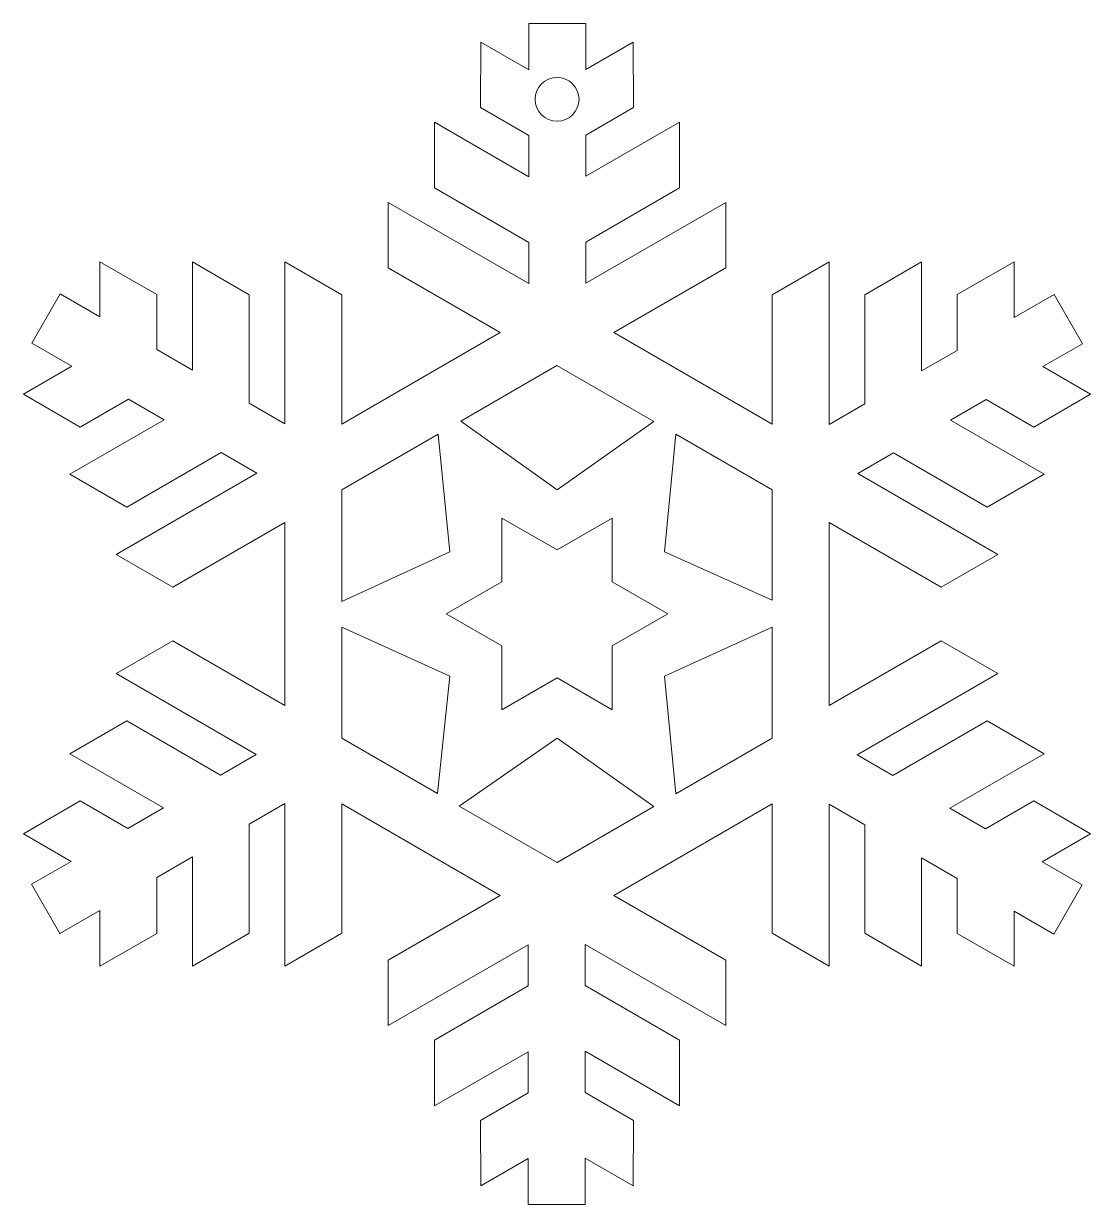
# Model space of a CAD drawing. Header units: millimetres. Extents: x -103 to 102, y -103 to 103.
# Drawn here: x -33.3 to -3.42, y 27.22 to 60.29 of the extents above; entities that cross this region are included whole.
import ezdxf

# ---------------------------------------------------------------- set-up
doc = ezdxf.new("R2010")
doc.units = ezdxf.units.MM
doc.header["$MEASUREMENT"] = 0
doc.layers.add('layer 1', color=7, linetype='Continuous')

msp = doc.modelspace()

# ---------------------------------------------------------------- linework, layer by layer
at = {"layer": 'layer 1', "color": 153, "lineweight": 9}
for points, knots in [([(-8.1457, 53.6112), (-8.1457, 53.6112), (-8.1457, 50.5579), (-8.1457, 50.5579), (-8.1457, 50.5579), (-8.1457, 50.5579), (-7.1461, 51.1351), (-7.1461, 51.1351), (-7.1461, 51.1351), (-7.1461, 51.1351), (-7.1461, 52.699), (-7.1461, 52.699), (-7.1461, 52.699), (-7.1461, 52.699), (-5.5532, 53.6112), (-5.5532, 53.6112), (-5.5532, 53.6112), (-5.5532, 53.6112), (-5.5532, 52.0546), (-5.5532, 52.0546), (-5.5532, 52.0546), (-5.5532, 52.0546), (-4.4328, 52.7016), (-4.4328, 52.7016), (-4.4328, 52.7016), (-4.4328, 52.7016), (-3.6364, 51.322), (-3.6364, 51.322), (-3.6364, 51.322), (-3.6364, 51.322), (-4.7476, 50.6804), (-4.7476, 50.6804), (-4.7476, 50.6804), (-4.7476, 50.6804), (-3.4178, 49.9128), (-3.4178, 49.9128), (-3.4178, 49.9128), (-3.4178, 49.9128), (-5.0041, 48.9893), (-5.0041, 48.9893), (-5.0041, 48.9893), (-5.0041, 48.9893), (-6.3405, 49.7609), (-6.3405, 49.7609), (-6.3405, 49.7609), (-6.3405, 49.7609), (-7.3403, 49.1836), (-7.3403, 49.1836), (-7.3403, 49.1836), (-7.3403, 49.1836), (-4.7141, 47.6674), (-4.7141, 47.6674), (-4.7141, 47.6674), (-4.7141, 47.6674), (-6.3046, 46.7465), (-6.3046, 46.7465), (-6.3046, 46.7465), (-6.3046, 46.7465), (-8.9331, 48.264), (-8.9331, 48.264), (-8.9331, 48.264), (-8.9331, 48.264), (-9.9327, 47.6867), (-9.9327, 47.6867), (-9.9327, 47.6867), (-9.9327, 47.6867), (-6.0104, 45.4222), (-6.0104, 45.4222), (-6.0104, 45.4222), (-6.0104, 45.4222), (-7.6008, 44.5012), (-7.6008, 44.5012), (-7.6008, 44.5012), (-7.6008, 44.5012), (-10.7372, 46.3119), (-10.7372, 46.3119), (-10.7372, 46.3119), (-10.7372, 46.3119), (-10.7372, 41.1935), (-10.7372, 41.1935), (-10.7372, 41.1935), (-10.7372, 41.1935), (-7.601, 43.0046), (-7.601, 43.0046), (-7.601, 43.0046), (-7.601, 43.0046), (-6.0104, 42.0836), (-6.0104, 42.0836), (-6.0104, 42.0836), (-6.0104, 42.0836), (-9.9509, 39.8085), (-9.9509, 39.8085), (-9.9509, 39.8085), (-9.9509, 39.8085), (-8.9511, 39.2313), (-8.9511, 39.2313), (-8.9511, 39.2313), (-8.9511, 39.2313), (-6.3046, 40.7592), (-6.3046, 40.7592), (-6.3046, 40.7592), (-6.3046, 40.7592), (-4.7141, 39.8383), (-4.7141, 39.8383), (-4.7141, 39.8383), (-4.7141, 39.8383), (-7.3583, 38.3116), (-7.3583, 38.3116), (-7.3583, 38.3116), (-7.3583, 38.3116), (-6.3585, 37.7345), (-6.3585, 37.7345), (-6.3585, 37.7345), (-6.3585, 37.7345), (-5.0041, 38.5164), (-5.0041, 38.5164), (-5.0041, 38.5164), (-5.0041, 38.5164), (-3.4178, 37.5931), (-3.4178, 37.5931), (-3.4178, 37.5931), (-3.4178, 37.5931), (-4.7656, 36.8148), (-4.7656, 36.8148), (-4.7656, 36.8148), (-4.7656, 36.8148), (-3.6454, 36.1681), (-3.6454, 36.1681), (-3.6454, 36.1681), (-3.6454, 36.1681), (-4.4419, 34.7886), (-4.4419, 34.7886), (-4.4419, 34.7886), (-4.4419, 34.7886), (-5.553, 35.4302), (-5.553, 35.4302), (-5.553, 35.4302), (-5.553, 35.4302), (-5.553, 33.8945), (-5.553, 33.8945), (-5.553, 33.8945), (-5.553, 33.8945), (-7.1459, 34.8068), (-7.1459, 34.8068), (-7.1459, 34.8068), (-7.1459, 34.8068), (-7.1459, 36.3498), (-7.1459, 36.3498), (-7.1459, 36.3498), (-7.1459, 36.3498), (-8.1456, 36.9269), (-8.1456, 36.9269), (-8.1456, 36.9269), (-8.1456, 36.9269), (-8.1456, 33.8945), (-8.1456, 33.8945), (-8.1456, 33.8945), (-8.1456, 33.8945), (-9.7386, 34.8115), (-9.7386, 34.8115), (-9.7386, 34.8115), (-9.7386, 34.8115), (-9.7386, 37.8466), (-9.7386, 37.8466), (-9.7386, 37.8466), (-9.7386, 37.8466), (-10.7382, 38.4237), (-10.7382, 38.4237), (-10.7382, 38.4237), (-10.7382, 38.4237), (-10.7382, 33.8945), (-10.7382, 33.8945), (-10.7382, 33.8945), (-10.7382, 33.8945), (-12.3312, 34.8115), (-12.3312, 34.8115), (-12.3312, 34.8115), (-12.3312, 34.8115), (-12.3312, 38.4329), (-12.3312, 38.4329), (-12.3312, 38.4329), (-12.3312, 38.4329), (-16.7639, 35.8736), (-16.7639, 35.8736), (-16.7639, 35.8736), (-16.7639, 35.8736), (-13.6274, 34.0632), (-13.6274, 34.0632), (-13.6274, 34.0632), (-13.6274, 34.0632), (-13.6295, 32.2252), (-13.6295, 32.2252), (-13.6295, 32.2252), (-13.6295, 32.2252), (-17.5701, 34.5002), (-17.5701, 34.5002), (-17.5701, 34.5002), (-17.5701, 34.5002), (-17.5701, 33.3459), (-17.5701, 33.3459), (-17.5701, 33.3459), (-17.5701, 33.3459), (-14.9236, 31.8179), (-14.9236, 31.8179), (-14.9236, 31.8179), (-14.9236, 31.8179), (-14.9258, 29.98), (-14.9258, 29.98), (-14.9258, 29.98), (-14.9258, 29.98), (-17.5701, 31.5066), (-17.5701, 31.5066), (-17.5701, 31.5066), (-17.5701, 31.5066), (-17.5701, 30.3522), (-17.5701, 30.3522), (-17.5701, 30.3522), (-17.5701, 30.3522), (-16.2157, 29.5702), (-16.2157, 29.5702), (-16.2157, 29.5702), (-16.2157, 29.5702), (-16.2222, 27.7347), (-16.2222, 27.7347), (-16.2222, 27.7347), (-16.2222, 27.7347), (-17.5701, 28.513), (-17.5701, 28.513), (-17.5701, 28.513), (-17.5701, 28.513), (-17.5701, 27.2194), (-17.5701, 27.2194), (-17.5701, 27.2194), (-17.5701, 27.2194), (-19.1629, 27.2194), (-19.1629, 27.2194), (-19.1629, 27.2194), (-19.1629, 27.2194), (-19.1629, 28.5024), (-19.1629, 28.5024), (-19.1629, 28.5024), (-19.1629, 28.5024), (-20.4929, 27.7346), (-20.4929, 27.7346), (-20.4929, 27.7346), (-20.4929, 27.7346), (-20.4992, 29.5702), (-20.4992, 29.5702), (-20.4992, 29.5702), (-20.4992, 29.5702), (-19.1629, 30.3416), (-19.1629, 30.3416), (-19.1629, 30.3416), (-19.1629, 30.3416), (-19.1629, 31.4961), (-19.1629, 31.4961), (-19.1629, 31.4961), (-19.1629, 31.4961), (-21.7891, 29.98), (-21.7891, 29.98), (-21.7891, 29.98), (-21.7891, 29.98), (-21.7913, 31.8179), (-21.7913, 31.8179), (-21.7913, 31.8179), (-21.7913, 31.8179), (-19.1629, 33.3355), (-19.1629, 33.3355), (-19.1629, 33.3355), (-19.1629, 33.3355), (-19.1629, 34.4898), (-19.1629, 34.4898), (-19.1629, 34.4898), (-19.1629, 34.4898), (-23.0854, 32.2252), (-23.0854, 32.2252), (-23.0854, 32.2252), (-23.0854, 32.2252), (-23.0876, 34.0632), (-23.0876, 34.0632), (-23.0876, 34.0632), (-23.0876, 34.0632), (-19.9515, 35.8738), (-19.9515, 35.8738), (-19.9515, 35.8738), (-19.9515, 35.8738), (-24.3842, 38.4331), (-24.3842, 38.4331), (-24.3842, 38.4331), (-24.3842, 38.4331), (-24.3839, 34.8115), (-24.3839, 34.8115), (-24.3839, 34.8115), (-24.3839, 34.8115), (-25.9767, 33.8945), (-25.9767, 33.8945), (-25.9767, 33.8945), (-25.9767, 33.8945), (-25.9767, 38.4446), (-25.9767, 38.4446), (-25.9767, 38.4446), (-25.9767, 38.4446), (-26.9765, 37.8675), (-26.9765, 37.8675), (-26.9765, 37.8675), (-26.9765, 37.8675), (-26.9765, 34.8115), (-26.9765, 34.8115), (-26.9765, 34.8115), (-26.9765, 34.8115), (-28.5692, 33.8945), (-28.5692, 33.8945), (-28.5692, 33.8945), (-28.5692, 33.8945), (-28.5694, 36.9479), (-28.5694, 36.9479), (-28.5694, 36.9479), (-28.5694, 36.9479), (-29.569, 36.3705), (-29.569, 36.3705), (-29.569, 36.3705), (-29.569, 36.3705), (-29.569, 34.8068), (-29.569, 34.8068), (-29.569, 34.8068), (-29.569, 34.8068), (-31.1618, 33.8945), (-31.1618, 33.8945), (-31.1618, 33.8945), (-31.1618, 33.8945), (-31.1618, 35.451), (-31.1618, 35.451), (-31.1618, 35.451), (-31.1618, 35.451), (-32.2821, 34.8042), (-32.2821, 34.8042), (-32.2821, 34.8042), (-32.2821, 34.8042), (-33.0785, 36.1836), (-33.0785, 36.1836), (-33.0785, 36.1836), (-33.0785, 36.1836), (-31.9674, 36.8252), (-31.9674, 36.8252), (-31.9674, 36.8252), (-31.9674, 36.8252), (-33.2972, 37.593), (-33.2972, 37.593), (-33.2972, 37.593), (-33.2972, 37.593), (-31.7107, 38.5162), (-31.7107, 38.5162), (-31.7107, 38.5162), (-31.7107, 38.5162), (-30.3745, 37.7448), (-30.3745, 37.7448), (-30.3745, 37.7448), (-30.3745, 37.7448), (-29.3748, 38.322), (-29.3748, 38.322), (-29.3748, 38.322), (-29.3748, 38.322), (-32.001, 39.8381), (-32.001, 39.8381), (-32.001, 39.8381), (-32.001, 39.8381), (-30.4103, 40.7592), (-30.4103, 40.7592), (-30.4103, 40.7592), (-30.4103, 40.7592), (-27.7819, 39.2418), (-27.7819, 39.2418), (-27.7819, 39.2418), (-27.7819, 39.2418), (-26.7821, 39.8189), (-26.7821, 39.8189), (-26.7821, 39.8189), (-26.7821, 39.8189), (-30.7046, 42.0835), (-30.7046, 42.0835), (-30.7046, 42.0835), (-30.7046, 42.0835), (-29.1141, 43.0044), (-29.1141, 43.0044), (-29.1141, 43.0044), (-29.1141, 43.0044), (-25.9778, 41.1939), (-25.9778, 41.1939), (-25.9778, 41.1939), (-25.9778, 41.1939), (-25.9778, 46.3121), (-25.9778, 46.3121), (-25.9778, 46.3121), (-25.9778, 46.3121), (-29.1139, 44.5011), (-29.1139, 44.5011), (-29.1139, 44.5011), (-29.1139, 44.5011), (-30.7046, 45.422), (-30.7046, 45.422), (-30.7046, 45.422), (-30.7046, 45.422), (-26.764, 47.697), (-26.764, 47.697), (-26.764, 47.697), (-26.764, 47.697), (-27.7637, 48.2743), (-27.7637, 48.2743), (-27.7637, 48.2743), (-27.7637, 48.2743), (-30.4103, 46.7463), (-30.4103, 46.7463), (-30.4103, 46.7463), (-30.4103, 46.7463), (-32.001, 47.6672), (-32.001, 47.6672), (-32.001, 47.6672), (-32.001, 47.6672), (-29.3566, 49.194), (-29.3566, 49.194), (-29.3566, 49.194), (-29.3566, 49.194), (-30.3564, 49.7711), (-30.3564, 49.7711), (-30.3564, 49.7711), (-30.3564, 49.7711), (-31.7107, 48.9891), (-31.7107, 48.9891), (-31.7107, 48.9891), (-31.7107, 48.9891), (-33.2972, 49.9126), (-33.2972, 49.9126), (-33.2972, 49.9126), (-33.2972, 49.9126), (-31.9492, 50.6908), (-31.9492, 50.6908), (-31.9492, 50.6908), (-31.9492, 50.6908), (-33.0696, 51.3374), (-33.0696, 51.3374), (-33.0696, 51.3374), (-33.0696, 51.3374), (-32.2731, 52.7169), (-32.2731, 52.7169), (-32.2731, 52.7169), (-32.2731, 52.7169), (-31.1618, 52.0755), (-31.1618, 52.0755), (-31.1618, 52.0755), (-31.1618, 52.0755), (-31.1618, 53.611), (-31.1618, 53.611), (-31.1618, 53.611), (-31.1618, 53.611), (-29.569, 52.6987), (-29.569, 52.6987), (-29.569, 52.6987), (-29.569, 52.6987), (-29.569, 51.1558), (-29.569, 51.1558), (-29.569, 51.1558), (-29.569, 51.1558), (-28.5694, 50.5787), (-28.5694, 50.5787), (-28.5694, 50.5787), (-28.5694, 50.5787), (-28.5694, 53.611), (-28.5694, 53.611), (-28.5694, 53.611), (-28.5694, 53.611), (-26.9765, 52.6939), (-26.9765, 52.6939), (-26.9765, 52.6939), (-26.9765, 52.6939), (-26.9765, 49.6591), (-26.9765, 49.6591), (-26.9765, 49.6591), (-26.9765, 49.6591), (-25.9767, 49.0817), (-25.9767, 49.0817), (-25.9767, 49.0817), (-25.9767, 49.0817), (-25.9767, 53.611), (-25.9767, 53.611), (-25.9767, 53.611), (-25.9767, 53.611), (-24.3839, 52.6939), (-24.3839, 52.6939), (-24.3839, 52.6939), (-24.3839, 52.6939), (-24.3839, 49.0726), (-24.3839, 49.0726), (-24.3839, 49.0726), (-24.3839, 49.0726), (-19.9511, 51.6319), (-19.9511, 51.6319), (-19.9511, 51.6319), (-19.9511, 51.6319), (-23.0877, 53.4424), (-23.0877, 53.4424), (-23.0877, 53.4424), (-23.0877, 53.4424), (-23.0855, 55.2802), (-23.0855, 55.2802), (-23.0855, 55.2802), (-23.0855, 55.2802), (-19.1449, 53.0053), (-19.1449, 53.0053), (-19.1449, 53.0053), (-19.1449, 53.0053), (-19.1449, 54.1597), (-19.1449, 54.1597), (-19.1449, 54.1597), (-19.1449, 54.1597), (-21.7914, 55.6876), (-21.7914, 55.6876), (-21.7914, 55.6876), (-21.7914, 55.6876), (-21.7891, 57.5255), (-21.7891, 57.5255), (-21.7891, 57.5255), (-21.7891, 57.5255), (-19.1449, 55.9989), (-19.1449, 55.9989), (-19.1449, 55.9989), (-19.1449, 55.9989), (-19.1449, 57.1532), (-19.1449, 57.1532), (-19.1449, 57.1532), (-19.1449, 57.1532), (-20.4992, 57.9352), (-20.4992, 57.9352), (-20.4992, 57.9352), (-20.4992, 57.9352), (-20.4929, 59.7709), (-20.4929, 59.7709), (-20.4929, 59.7709), (-20.4929, 59.7709), (-19.1449, 58.9925), (-19.1449, 58.9925), (-19.1449, 58.9925), (-19.1449, 58.9925), (-19.1449, 60.286), (-19.1449, 60.286), (-19.1449, 60.286), (-19.1449, 60.286), (-17.5521, 60.286), (-17.5521, 60.286), (-17.5521, 60.286), (-17.5521, 60.286), (-17.5521, 59.0029), (-17.5521, 59.0029), (-17.5521, 59.0029), (-17.5521, 59.0029), (-16.2222, 59.7709), (-16.2222, 59.7709), (-16.2222, 59.7709), (-16.2222, 59.7709), (-16.2159, 57.9352), (-16.2159, 57.9352), (-16.2159, 57.9352), (-16.2159, 57.9352), (-17.5521, 57.1638), (-17.5521, 57.1638), (-17.5521, 57.1638), (-17.5521, 57.1638), (-17.5521, 56.0093), (-17.5521, 56.0093), (-17.5521, 56.0093), (-17.5521, 56.0093), (-14.9259, 57.5255), (-14.9259, 57.5255), (-14.9259, 57.5255), (-14.9259, 57.5255), (-14.9236, 55.6876), (-14.9236, 55.6876), (-14.9236, 55.6876), (-14.9236, 55.6876), (-17.5521, 54.1701), (-17.5521, 54.1701), (-17.5521, 54.1701), (-17.5521, 54.1701), (-17.5521, 53.0157), (-17.5521, 53.0157), (-17.5521, 53.0157), (-17.5521, 53.0157), (-13.6296, 55.2802), (-13.6296, 55.2802), (-13.6296, 55.2802), (-13.6296, 55.2802), (-13.6274, 53.4424), (-13.6274, 53.4424), (-13.6274, 53.4424), (-13.6274, 53.4424), (-16.7637, 51.6317), (-16.7637, 51.6317), (-16.7637, 51.6317), (-16.7637, 51.6317), (-12.331, 49.0725), (-12.331, 49.0725), (-12.331, 49.0725), (-12.331, 49.0725), (-12.3313, 52.6942), (-12.3313, 52.6942), (-12.3313, 52.6942), (-12.3313, 52.6942), (-10.7383, 53.6112), (-10.7383, 53.6112), (-10.7383, 53.6112), (-10.7383, 53.6112), (-10.7382, 49.061), (-10.7382, 49.061), (-10.7382, 49.061), (-10.7382, 49.061), (-9.7387, 49.6381), (-9.7387, 49.6381), (-9.7387, 49.6381), (-9.7387, 49.6381), (-9.7387, 52.6942), (-9.7387, 52.6942), (-9.7387, 52.6942), (-9.7387, 52.6942), (-8.1457, 53.6112), (-8.1457, 53.6112)], [0, 0, 0, 0, 0.0063694, 0.0063694, 0.0063694, 0.0063694, 0.0127389, 0.0127389, 0.0127389, 0.0127389, 0.0191083, 0.0191083, 0.0191083, 0.0191083, 0.0254777, 0.0254777, 0.0254777, 0.0254777, 0.0318471, 0.0318471, 0.0318471, 0.0318471, 0.0382166, 0.0382166, 0.0382166, 0.0382166, 0.044586, 0.044586, 0.044586, 0.044586, 0.0509554, 0.0509554, 0.0509554, 0.0509554, 0.0573248, 0.0573248, 0.0573248, 0.0573248, 0.0636943, 0.0636943, 0.0636943, 0.0636943, 0.0700637, 0.0700637, 0.0700637, 0.0700637, 0.0764331, 0.0764331, 0.0764331, 0.0764331, 0.0828025, 0.0828025, 0.0828025, 0.0828025, 0.089172, 0.089172, 0.089172, 0.089172, 0.0955414, 0.0955414, 0.0955414, 0.0955414, 0.1019108, 0.1019108, 0.1019108, 0.1019108, 0.1082803, 0.1082803, 0.1082803, 0.1082803, 0.1146497, 0.1146497, 0.1146497, 0.1146497, 0.1210191, 0.1210191, 0.1210191, 0.1210191, 0.1273885, 0.1273885, 0.1273885, 0.1273885, 0.133758, 0.133758, 0.133758, 0.133758, 0.1401274, 0.1401274, 0.1401274, 0.1401274, 0.1464968, 0.1464968, 0.1464968, 0.1464968, 0.1528662, 0.1528662, 0.1528662, 0.1528662, 0.1592357, 0.1592357, 0.1592357, 0.1592357, 0.1656051, 0.1656051, 0.1656051, 0.1656051, 0.1719745, 0.1719745, 0.1719745, 0.1719745, 0.1783439, 0.1783439, 0.1783439, 0.1783439, 0.1847134, 0.1847134, 0.1847134, 0.1847134, 0.1910828, 0.1910828, 0.1910828, 0.1910828, 0.1974522, 0.1974522, 0.1974522, 0.1974522, 0.2038217, 0.2038217, 0.2038217, 0.2038217, 0.2101911, 0.2101911, 0.2101911, 0.2101911, 0.2165605, 0.2165605, 0.2165605, 0.2165605, 0.2229299, 0.2229299, 0.2229299, 0.2229299, 0.2292994, 0.2292994, 0.2292994, 0.2292994, 0.2356688, 0.2356688, 0.2356688, 0.2356688, 0.2420382, 0.2420382, 0.2420382, 0.2420382, 0.2484076, 0.2484076, 0.2484076, 0.2484076, 0.2547771, 0.2547771, 0.2547771, 0.2547771, 0.2611465, 0.2611465, 0.2611465, 0.2611465, 0.2675159, 0.2675159, 0.2675159, 0.2675159, 0.2738854, 0.2738854, 0.2738854, 0.2738854, 0.2802548, 0.2802548, 0.2802548, 0.2802548, 0.2866242, 0.2866242, 0.2866242, 0.2866242, 0.2929936, 0.2929936, 0.2929936, 0.2929936, 0.2993631, 0.2993631, 0.2993631, 0.2993631, 0.3057325, 0.3057325, 0.3057325, 0.3057325, 0.3121019, 0.3121019, 0.3121019, 0.3121019, 0.3184713, 0.3184713, 0.3184713, 0.3184713, 0.3248408, 0.3248408, 0.3248408, 0.3248408, 0.3312102, 0.3312102, 0.3312102, 0.3312102, 0.3375796, 0.3375796, 0.3375796, 0.3375796, 0.343949, 0.343949, 0.343949, 0.343949, 0.3503185, 0.3503185, 0.3503185, 0.3503185, 0.3566879, 0.3566879, 0.3566879, 0.3566879, 0.3630573, 0.3630573, 0.3630573, 0.3630573, 0.3694268, 0.3694268, 0.3694268, 0.3694268, 0.3757962, 0.3757962, 0.3757962, 0.3757962, 0.3821656, 0.3821656, 0.3821656, 0.3821656, 0.388535, 0.388535, 0.388535, 0.388535, 0.3949045, 0.3949045, 0.3949045, 0.3949045, 0.4012739, 0.4012739, 0.4012739, 0.4012739, 0.4076433, 0.4076433, 0.4076433, 0.4076433, 0.4140127, 0.4140127, 0.4140127, 0.4140127, 0.4203822, 0.4203822, 0.4203822, 0.4203822, 0.4267516, 0.4267516, 0.4267516, 0.4267516, 0.433121, 0.433121, 0.433121, 0.433121, 0.4394904, 0.4394904, 0.4394904, 0.4394904, 0.4458599, 0.4458599, 0.4458599, 0.4458599, 0.4522293, 0.4522293, 0.4522293, 0.4522293, 0.4585987, 0.4585987, 0.4585987, 0.4585987, 0.4649682, 0.4649682, 0.4649682, 0.4649682, 0.4713376, 0.4713376, 0.4713376, 0.4713376, 0.477707, 0.477707, 0.477707, 0.477707, 0.4840764, 0.4840764, 0.4840764, 0.4840764, 0.4904459, 0.4904459, 0.4904459, 0.4904459, 0.4968153, 0.4968153, 0.4968153, 0.4968153, 0.5031847, 0.5031847, 0.5031847, 0.5031847, 0.5095541, 0.5095541, 0.5095541, 0.5095541, 0.5159236, 0.5159236, 0.5159236, 0.5159236, 0.522293, 0.522293, 0.522293, 0.522293, 0.5286624, 0.5286624, 0.5286624, 0.5286624, 0.5350318, 0.5350318, 0.5350318, 0.5350318, 0.5414013, 0.5414013, 0.5414013, 0.5414013, 0.5477707, 0.5477707, 0.5477707, 0.5477707, 0.5541401, 0.5541401, 0.5541401, 0.5541401, 0.5605096, 0.5605096, 0.5605096, 0.5605096, 0.566879, 0.566879, 0.566879, 0.566879, 0.5732484, 0.5732484, 0.5732484, 0.5732484, 0.5796178, 0.5796178, 0.5796178, 0.5796178, 0.5859873, 0.5859873, 0.5859873, 0.5859873, 0.5923567, 0.5923567, 0.5923567, 0.5923567, 0.5987261, 0.5987261, 0.5987261, 0.5987261, 0.6050955, 0.6050955, 0.6050955, 0.6050955, 0.611465, 0.611465, 0.611465, 0.611465, 0.6178344, 0.6178344, 0.6178344, 0.6178344, 0.6242038, 0.6242038, 0.6242038, 0.6242038, 0.6305732, 0.6305732, 0.6305732, 0.6305732, 0.6369427, 0.6369427, 0.6369427, 0.6369427, 0.6433121, 0.6433121, 0.6433121, 0.6433121, 0.6496815, 0.6496815, 0.6496815, 0.6496815, 0.656051, 0.656051, 0.656051, 0.656051, 0.6624204, 0.6624204, 0.6624204, 0.6624204, 0.6687898, 0.6687898, 0.6687898, 0.6687898, 0.6751592, 0.6751592, 0.6751592, 0.6751592, 0.6815287, 0.6815287, 0.6815287, 0.6815287, 0.6878981, 0.6878981, 0.6878981, 0.6878981, 0.6942675, 0.6942675, 0.6942675, 0.6942675, 0.7006369, 0.7006369, 0.7006369, 0.7006369, 0.7070064, 0.7070064, 0.7070064, 0.7070064, 0.7133758, 0.7133758, 0.7133758, 0.7133758, 0.7197452, 0.7197452, 0.7197452, 0.7197452, 0.7261146, 0.7261146, 0.7261146, 0.7261146, 0.7324841, 0.7324841, 0.7324841, 0.7324841, 0.7388535, 0.7388535, 0.7388535, 0.7388535, 0.7452229, 0.7452229, 0.7452229, 0.7452229, 0.7515924, 0.7515924, 0.7515924, 0.7515924, 0.7579618, 0.7579618, 0.7579618, 0.7579618, 0.7643312, 0.7643312, 0.7643312, 0.7643312, 0.7707006, 0.7707006, 0.7707006, 0.7707006, 0.7770701, 0.7770701, 0.7770701, 0.7770701, 0.7834395, 0.7834395, 0.7834395, 0.7834395, 0.7898089, 0.7898089, 0.7898089, 0.7898089, 0.7961783, 0.7961783, 0.7961783, 0.7961783, 0.8025478, 0.8025478, 0.8025478, 0.8025478, 0.8089172, 0.8089172, 0.8089172, 0.8089172, 0.8152866, 0.8152866, 0.8152866, 0.8152866, 0.8216561, 0.8216561, 0.8216561, 0.8216561, 0.8280255, 0.8280255, 0.8280255, 0.8280255, 0.8343949, 0.8343949, 0.8343949, 0.8343949, 0.8407643, 0.8407643, 0.8407643, 0.8407643, 0.8471338, 0.8471338, 0.8471338, 0.8471338, 0.8535032, 0.8535032, 0.8535032, 0.8535032, 0.8598726, 0.8598726, 0.8598726, 0.8598726, 0.866242, 0.866242, 0.866242, 0.866242, 0.8726115, 0.8726115, 0.8726115, 0.8726115, 0.8789809, 0.8789809, 0.8789809, 0.8789809, 0.8853503, 0.8853503, 0.8853503, 0.8853503, 0.8917197, 0.8917197, 0.8917197, 0.8917197, 0.8980892, 0.8980892, 0.8980892, 0.8980892, 0.9044586, 0.9044586, 0.9044586, 0.9044586, 0.910828, 0.910828, 0.910828, 0.910828, 0.9171975, 0.9171975, 0.9171975, 0.9171975, 0.9235669, 0.9235669, 0.9235669, 0.9235669, 0.9299363, 0.9299363, 0.9299363, 0.9299363, 0.9363057, 0.9363057, 0.9363057, 0.9363057, 0.9426752, 0.9426752, 0.9426752, 0.9426752, 0.9490446, 0.9490446, 0.9490446, 0.9490446, 0.955414, 0.955414, 0.955414, 0.955414, 0.9617834, 0.9617834, 0.9617834, 0.9617834, 0.9681529, 0.9681529, 0.9681529, 0.9681529, 0.9745223, 0.9745223, 0.9745223, 0.9745223, 0.9808917, 0.9808917, 0.9808917, 0.9808917, 0.9872611, 0.9872611, 0.9872611, 0.9872611, 1, 1, 1, 1]), ([(-18.3548, 58.7813), (-18.0159, 58.7813), (-17.7412, 58.5065), (-17.7412, 58.1676), (-17.7412, 58.1676), (-17.7412, 57.8288), (-18.0159, 57.554), (-18.3548, 57.554), (-18.3548, 57.554), (-18.6937, 57.554), (-18.9684, 57.8288), (-18.9684, 58.1676), (-18.9684, 58.1676), (-18.9684, 58.5065), (-18.6937, 58.7813), (-18.3548, 58.7813)], [0, 0, 0, 0, 0.2, 0.2, 0.2, 0.2, 0.4, 0.4, 0.4, 0.4, 0.6, 0.6, 0.6, 0.6, 1, 1, 1, 1]), ([(-18.3582, 50.7123), (-18.3582, 50.7123), (-15.6478, 49.1476), (-15.6478, 49.1476), (-15.6478, 49.1476), (-15.6478, 49.1476), (-18.3551, 47.2312), (-18.3551, 47.2312), (-18.3551, 47.2312), (-18.3551, 47.2312), (-21.0516, 49.157), (-21.0516, 49.157), (-21.0516, 49.157), (-21.0516, 49.157), (-18.3582, 50.7123), (-18.3582, 50.7123)], [0, 0, 0, 0, 0.2, 0.2, 0.2, 0.2, 0.4, 0.4, 0.4, 0.4, 0.6, 0.6, 0.6, 0.6, 1, 1, 1, 1]), ([(-21.6832, 48.7921), (-21.6832, 48.7921), (-21.36, 45.4961), (-21.36, 45.4961), (-21.36, 45.4961), (-21.36, 45.4961), (-24.3846, 44.1059), (-24.3846, 44.1059), (-24.3846, 44.1059), (-24.3846, 44.1059), (-24.3849, 47.232), (-24.3849, 47.232), (-24.3849, 47.232), (-24.3849, 47.232), (-21.6832, 48.7921), (-21.6832, 48.7921)], [0, 0, 0, 0, 0.2, 0.2, 0.2, 0.2, 0.4, 0.4, 0.4, 0.4, 0.6, 0.6, 0.6, 0.6, 1, 1, 1, 1]), ([(-12.3307, 47.233), (-12.3307, 47.233), (-12.3304, 44.1412), (-12.3304, 44.1412), (-12.3304, 44.1412), (-12.3304, 44.1412), (-15.3504, 45.4963), (-15.3504, 45.4963), (-15.3504, 45.4963), (-15.3504, 45.4963), (-15.0259, 48.7887), (-15.0259, 48.7887), (-15.0259, 48.7887), (-15.0259, 48.7887), (-12.3307, 47.233), (-12.3307, 47.233)], [0, 0, 0, 0, 0.2, 0.2, 0.2, 0.2, 0.4, 0.4, 0.4, 0.4, 0.6, 0.6, 0.6, 0.6, 1, 1, 1, 1]), ([(-16.8091, 44.6523), (-16.8091, 44.6523), (-15.2542, 43.7546), (-15.2542, 43.7546), (-15.2542, 43.7546), (-15.2542, 43.7546), (-16.8091, 42.857), (-16.8091, 42.857), (-16.8091, 42.857), (-16.8091, 42.857), (-16.8089, 41.0706), (-16.8089, 41.0706), (-16.8089, 41.0706), (-16.8089, 41.0706), (-18.3559, 41.9637), (-18.3559, 41.9637), (-18.3559, 41.9637), (-18.3559, 41.9637), (-19.9029, 41.0706), (-19.9029, 41.0706), (-19.9029, 41.0706), (-19.9029, 41.0706), (-19.9029, 42.8569), (-19.9029, 42.8569), (-19.9029, 42.8569), (-19.9029, 42.8569), (-21.4578, 43.7544), (-21.4578, 43.7544), (-21.4578, 43.7544), (-21.4578, 43.7544), (-19.903, 44.6522), (-19.903, 44.6522), (-19.903, 44.6522), (-19.903, 44.6522), (-19.9031, 46.4385), (-19.9031, 46.4385), (-19.9031, 46.4385), (-19.9031, 46.4385), (-18.356, 45.5454), (-18.356, 45.5454), (-18.356, 45.5454), (-18.356, 45.5454), (-16.8091, 46.4385), (-16.8091, 46.4385), (-16.8091, 46.4385), (-16.8091, 46.4385), (-16.8091, 44.6523), (-16.8091, 44.6523)], [0, 0, 0, 0, 0.0769231, 0.0769231, 0.0769231, 0.0769231, 0.1538462, 0.1538462, 0.1538462, 0.1538462, 0.2307692, 0.2307692, 0.2307692, 0.2307692, 0.3076923, 0.3076923, 0.3076923, 0.3076923, 0.3846154, 0.3846154, 0.3846154, 0.3846154, 0.4615385, 0.4615385, 0.4615385, 0.4615385, 0.5384615, 0.5384615, 0.5384615, 0.5384615, 0.6153846, 0.6153846, 0.6153846, 0.6153846, 0.6923077, 0.6923077, 0.6923077, 0.6923077, 0.7692308, 0.7692308, 0.7692308, 0.7692308, 0.8461538, 0.8461538, 0.8461538, 0.8461538, 1, 1, 1, 1]), ([(-21.3597, 42.0091), (-21.3597, 42.0091), (-21.7082, 38.7278), (-21.7082, 38.7278), (-21.7082, 38.7278), (-21.7082, 38.7278), (-24.3843, 40.2725), (-24.3843, 40.2725), (-24.3843, 40.2725), (-24.3843, 40.2725), (-24.3846, 43.3822), (-24.3846, 43.3822), (-24.3846, 43.3822), (-24.3846, 43.3822), (-21.3597, 42.0091), (-21.3597, 42.0091)], [0, 0, 0, 0, 0.2, 0.2, 0.2, 0.2, 0.4, 0.4, 0.4, 0.4, 0.6, 0.6, 0.6, 0.6, 1, 1, 1, 1]), ([(-12.3304, 43.3873), (-12.3304, 43.3873), (-12.3301, 40.2736), (-12.3301, 40.2736), (-12.3301, 40.2736), (-12.3301, 40.2736), (-15.0305, 38.7142), (-15.0305, 38.7142), (-15.0305, 38.7142), (-15.0305, 38.7142), (-15.3502, 42.0093), (-15.3502, 42.0093), (-15.3502, 42.0093), (-15.3502, 42.0093), (-12.3304, 43.3873), (-12.3304, 43.3873)], [0, 0, 0, 0, 0.2, 0.2, 0.2, 0.2, 0.4, 0.4, 0.4, 0.4, 0.6, 0.6, 0.6, 0.6, 1, 1, 1, 1]), ([(-21.0948, 38.3738), (-21.0948, 38.3738), (-18.355, 40.2743), (-18.355, 40.2743), (-18.355, 40.2743), (-18.355, 40.2743), (-15.6462, 38.3587), (-15.6462, 38.3587), (-15.6462, 38.3587), (-15.6462, 38.3587), (-18.3568, 36.7933), (-18.3568, 36.7933), (-18.3568, 36.7933), (-18.3568, 36.7933), (-21.0948, 38.3738), (-21.0948, 38.3738)], [0, 0, 0, 0, 0.2, 0.2, 0.2, 0.2, 0.4, 0.4, 0.4, 0.4, 0.6, 0.6, 0.6, 0.6, 1, 1, 1, 1])]:
    msp.add_open_spline(points, degree=3, knots=knots, dxfattribs=at)

doc.saveas('drawing.dxf')
